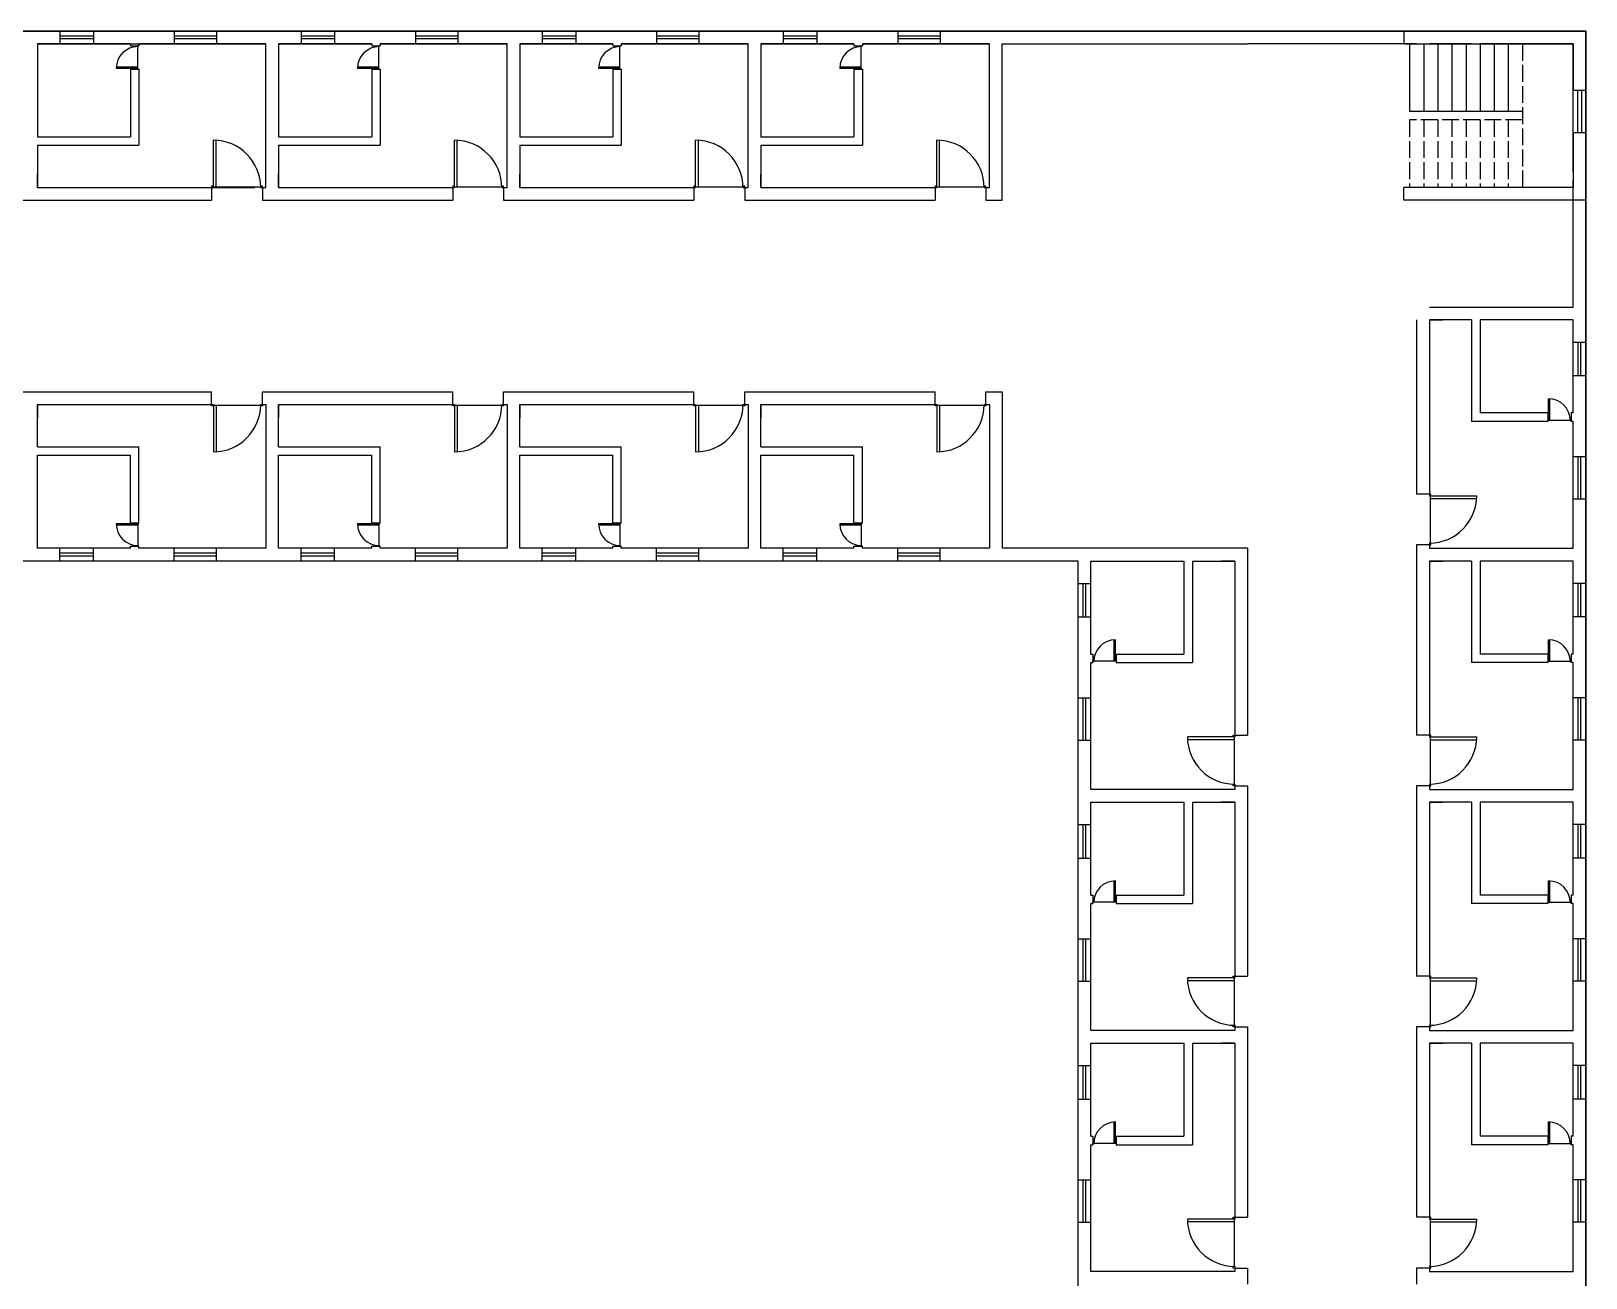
# Model space of a CAD drawing. Header units: inches. Extents: x 2900 to 18472, y 1216 to 4690.
# Drawn here: x 17369 to 18472, y 3686 to 4571 of the extents above; entities that cross this region are included whole.
import ezdxf

# ---------------------------------------------------------------- set-up
doc = ezdxf.new("R2010")
doc.units = ezdxf.units.IN
doc.header["$MEASUREMENT"] = 0
doc.linetypes.add('ACAD_ISO02W100', pattern=[15, 12, -3])
for name, color, linetype in [('Door', 32, 'Continuous'), ('Stairs', 3, 'Continuous'), ('Ventilator', 160, 'Continuous'), ('Windows', 10, 'Continuous')]:
    doc.layers.add(name, color=color, linetype=linetype)

msp = doc.modelspace()

# ---------------------------------------------------------------- linework, layer by layer
for p, q in [((16671.841, 4570.8757), (18471.841, 4570.8757)), ((18471.841, 4570.8757), (16671.841, 4570.8757)), ((18471.841, 4570.8757), (18471.841, 1570.8757)), ((18471.841, 1570.4378), (18471.841, 4570.8757)), ((18471.841, 1570.4378), (18471.841, 4570.8757)), ((17439.841, 4561.8757), (17439.841, 4560.4089)), ((17439.841, 4560.4089), (17445.841, 4560.4089)), ((17445.841, 4561.8757), (17445.841, 4560.4089)), ((17610.841, 4561.8757), (17610.841, 4560.4089)), ((17610.841, 4560.4089), (17616.841, 4560.4089)), ((17616.841, 4561.8757), (17616.841, 4560.4089)), ((17781.841, 4561.8757), (17781.841, 4560.4089)), ((17781.841, 4560.4089), (17787.841, 4560.4089)), ((17787.841, 4561.8757), (17787.841, 4560.4089)), ((17952.841, 4561.8757), (17952.841, 4560.4089)), ((17952.841, 4560.4089), (17958.841, 4560.4089)), ((17958.841, 4561.8757), (17958.841, 4560.4089)), ((18057.841, 4450.8757), (18057.8511, 4561.8757)), ((18462.841, 4471), (18462.841, 4561.8757)), ((17439.841, 4543.8757), (17439.841, 4495.8757)), ((17439.841, 4543.8757), (17445.841, 4543.8757)), ((17445.841, 4543.8757), (17445.841, 4489.8757)), ((17610.841, 4543.8757), (17610.841, 4495.8757)), ((17610.841, 4543.8757), (17616.841, 4543.8757)), ((17616.841, 4543.8757), (17616.841, 4489.8757)), ((17781.841, 4543.8757), (17781.841, 4495.8757)), ((17781.841, 4543.8757), (17787.841, 4543.8757)), ((17787.841, 4543.8757), (17787.841, 4489.8757)), ((17952.841, 4543.8757), (17952.841, 4495.8757)), ((17952.841, 4543.8757), (17958.841, 4543.8757)), ((17958.841, 4543.8757), (17958.841, 4489.8757)), ((18462.841, 4471), (18462.841, 4537)), ((17373.841, 4495.8757), (17439.841, 4495.8757)), ((17373.841, 4489.8757), (17445.841, 4489.8757)), ((17544.841, 4495.8757), (17610.841, 4495.8757)), ((17544.841, 4489.8757), (17616.841, 4489.8757)), ((17715.841, 4495.8757), (17781.841, 4495.8757)), ((17715.841, 4489.8757), (17787.841, 4489.8757)), ((17886.841, 4495.8757), (17952.841, 4495.8757)), ((17886.841, 4489.8757), (17958.841, 4489.8757)), ((17373.841, 4459.8757), (17373.841, 4469.4232)), ((17544.841, 4459.8757), (17544.841, 4469.4232)), ((17715.841, 4459.8757), (17715.841, 4469.4232)), ((17886.841, 4459.8757), (17886.841, 4469.4232)), ((17497.347, 4459.8757), (17528.0578, 4459.8757)), ((17497.347, 4459.8757), (17497.347, 4450.8757)), ((17533.347, 4459.8757), (17533.347, 4450.8757)), ((17668.347, 4459.8757), (17668.347, 4450.8757)), ((17704.347, 4459.8757), (17704.347, 4450.8757)), ((17839.347, 4459.8757), (17839.347, 4450.8757)), ((17875.347, 4459.8757), (17875.347, 4450.8757)), ((18010.347, 4459.8757), (18010.347, 4450.8757)), ((18046.347, 4459.8757), (18046.347, 4450.8757)), ((18360.841, 4366), (18370.3886, 4366)), ((18390.841, 4366), (18390.841, 4294)), ((18396.841, 4366), (18396.841, 4300)), ((17497.347, 4306), (17497.347, 4315)), ((17533.347, 4306), (17533.347, 4315)), ((17668.347, 4306), (17668.347, 4315)), ((17704.347, 4306), (17704.347, 4315)), ((17839.347, 4306), (17839.347, 4315)), ((17875.347, 4306), (17875.347, 4315)), ((18010.347, 4306), (18010.347, 4315)), ((18046.347, 4306), (18046.347, 4315)), ((18057.841, 4315), (18057.8511, 4204)), ((17373.841, 4306), (17373.841, 4296.4524)), ((17544.841, 4306), (17544.841, 4296.4524)), ((17715.841, 4306), (17715.841, 4296.4524)), ((17886.841, 4306), (17886.841, 4296.4524)), ((18444.841, 4300), (18396.841, 4300)), ((18444.841, 4300), (18444.841, 4294)), ((18462.841, 4300), (18461.3742, 4300)), ((18461.3742, 4300), (18461.3742, 4294)), ((18444.841, 4294), (18390.841, 4294)), ((18462.841, 4294), (18461.3742, 4294)), ((17373.841, 4276), (17445.841, 4276)), ((17373.841, 4270), (17439.841, 4270)), ((17439.841, 4222), (17439.841, 4270)), ((17445.841, 4222), (17445.841, 4276)), ((17544.841, 4276), (17616.841, 4276)), ((17544.841, 4270), (17610.841, 4270)), ((17610.841, 4222), (17610.841, 4270)), ((17616.841, 4222), (17616.841, 4276)), ((17715.841, 4276), (17787.841, 4276)), ((17715.841, 4270), (17781.841, 4270)), ((17781.841, 4222), (17781.841, 4270)), ((17787.841, 4222), (17787.841, 4276)), ((17886.841, 4276), (17958.841, 4276)), ((17886.841, 4270), (17952.841, 4270)), ((17952.841, 4222), (17952.841, 4270)), ((17958.841, 4222), (17958.841, 4276)), ((18360.841, 4242.494), (18351.841, 4242.494)), ((17439.841, 4222), (17445.841, 4222)), ((17610.841, 4222), (17616.841, 4222)), ((17781.841, 4222), (17787.841, 4222)), ((17952.841, 4222), (17958.841, 4222)), ((17439.841, 4204), (17439.841, 4205.4668)), ((17439.841, 4205.4668), (17445.841, 4205.4668)), ((17445.841, 4204), (17445.841, 4205.4668)), ((17610.841, 4204), (17610.841, 4205.4668)), ((17610.841, 4205.4668), (17616.841, 4205.4668)), ((17616.841, 4204), (17616.841, 4205.4668)), ((17781.841, 4204), (17781.841, 4205.4668)), ((17781.841, 4205.4668), (17787.841, 4205.4668)), ((17787.841, 4204), (17787.841, 4205.4668)), ((17952.841, 4204), (17952.841, 4205.4668)), ((17952.841, 4205.4668), (17958.841, 4205.4668)), ((17958.841, 4204), (17958.841, 4205.4668)), ((18360.841, 4206.494), (18351.841, 4206.494)), ((18186.841, 4195), (18186.841, 4129)), ((18192.841, 4195), (18192.841, 4123)), ((18222.841, 4195), (18213.2934, 4195)), ((18360.841, 4195), (18370.3886, 4195)), ((18390.841, 4195), (18390.841, 4123)), ((18396.841, 4195), (18396.841, 4129)), ((18111.841, 2032), (18111.841, 4179.1055)), ((18120.841, 4129), (18122.3078, 4129)), ((18122.3078, 4129), (18122.3078, 4123)), ((18138.841, 4129), (18186.841, 4129)), ((18138.841, 4129), (18138.841, 4123)), ((18444.841, 4129), (18396.841, 4129)), ((18444.841, 4129), (18444.841, 4123)), ((18462.841, 4129), (18461.3742, 4129)), ((18461.3742, 4129), (18461.3742, 4123)), ((18120.841, 4123), (18122.3078, 4123)), ((18138.841, 4123), (18192.841, 4123)), ((18444.841, 4123), (18390.841, 4123)), ((18462.841, 4123), (18461.3742, 4123)), ((18222.841, 4071.494), (18231.841, 4071.494)), ((18360.841, 4071.494), (18351.841, 4071.494)), ((18222.841, 4035.494), (18231.841, 4035.494)), ((18360.841, 4035.494), (18351.841, 4035.494)), ((18186.841, 4024), (18186.841, 3958)), ((18192.841, 4024), (18192.841, 3952)), ((18222.841, 4024), (18213.2934, 4024)), ((18360.841, 4024), (18370.3886, 4024)), ((18390.841, 4024), (18390.841, 3952)), ((18396.841, 4024), (18396.841, 3958)), ((18120.841, 3958), (18122.3078, 3958)), ((18120.841, 3952), (18122.3078, 3952)), ((18122.3078, 3958), (18122.3078, 3952)), ((18138.841, 3958), (18186.841, 3958)), ((18138.841, 3958), (18138.841, 3952)), ((18138.841, 3952), (18192.841, 3952)), ((18444.841, 3952), (18390.841, 3952)), ((18444.841, 3958), (18396.841, 3958)), ((18444.841, 3958), (18444.841, 3952)), ((18462.841, 3958), (18461.3742, 3958)), ((18461.3742, 3958), (18461.3742, 3952)), ((18462.841, 3952), (18461.3742, 3952)), ((18222.841, 3900.494), (18231.841, 3900.494)), ((18360.841, 3900.494), (18351.841, 3900.494)), ((18222.841, 3864.494), (18231.841, 3864.494)), ((18360.841, 3864.494), (18351.841, 3864.494)), ((18186.841, 3853), (18186.841, 3787)), ((18192.841, 3853), (18192.841, 3781)), ((18222.841, 3853), (18213.2934, 3853)), ((18360.841, 3853), (18370.3886, 3853)), ((18390.841, 3853), (18390.841, 3781)), ((18396.841, 3853), (18396.841, 3787)), ((18120.841, 3787), (18122.3078, 3787)), ((18122.3078, 3787), (18122.3078, 3781)), ((18138.841, 3787), (18186.841, 3787)), ((18138.841, 3787), (18138.841, 3781)), ((18444.841, 3787), (18396.841, 3787)), ((18444.841, 3787), (18444.841, 3781)), ((18462.841, 3787), (18461.3742, 3787)), ((18461.3742, 3787), (18461.3742, 3781)), ((18120.841, 3781), (18122.3078, 3781)), ((18138.841, 3781), (18192.841, 3781)), ((18444.841, 3781), (18390.841, 3781)), ((18462.841, 3781), (18461.3742, 3781)), ((18222.841, 3729.494), (18231.841, 3729.494)), ((18360.841, 3729.494), (18351.841, 3729.494)), ((18222.841, 3693.494), (18231.841, 3693.494)), ((18360.841, 3693.494), (18351.841, 3693.494))]:
    msp.add_line(p, q)
for points in [[(16920.841, 4570.8757), (18111.841, 4570.8757)], [(17373.841, 4570.8757), (17202.841, 4570.8757)], [(17544.841, 4570.8757), (17373.841, 4570.8757)], [(17715.841, 4570.8757), (17544.841, 4570.8757)], [(17886.841, 4570.8757), (17715.841, 4570.8757)], [(18111.841, 4570.8757), (17886.841, 4570.8757)], [(17373.841, 4561.8757), (17535.841, 4561.8757)], [(17439.841, 4561.8757), (17373.841, 4561.8757), (17373.841, 4531.8757)], [(17373.841, 4561.8757), (17373.841, 4495.8757)], [(17535.841, 4459.8757), (17535.841, 4561.8757), (17445.841, 4561.8757)], [(17544.841, 4561.8757), (17610.841, 4561.8757)], [(17610.841, 4561.8757), (17544.841, 4561.8757), (17544.841, 4531.8757)], [(17544.841, 4561.8757), (17544.841, 4495.8757)], [(17616.841, 4561.8757), (17706.841, 4561.8757)], [(17706.841, 4459.8757), (17706.841, 4561.8757), (17616.841, 4561.8757)], [(17715.841, 4561.8757), (17781.841, 4561.8757)], [(17781.841, 4561.8757), (17715.841, 4561.8757), (17715.841, 4531.8757)], [(17715.841, 4561.8757), (17715.841, 4495.8757)], [(17787.841, 4561.8757), (17877.841, 4561.8757)], [(17877.841, 4459.8757), (17877.841, 4561.8757), (17787.841, 4561.8757)], [(17886.841, 4561.8757), (17952.841, 4561.8757)], [(17952.841, 4561.8757), (17886.841, 4561.8757), (17886.841, 4531.8757)], [(17886.841, 4561.8757), (17886.841, 4495.8757)], [(17958.841, 4561.8757), (18048.841, 4561.8757)], [(18048.841, 4459.8757), (18048.841, 4561.8757), (17958.841, 4561.8757)], [(18057.8511, 4561.8757), (18231.841, 4561.8757)], [(18351.841, 4561.8757), (18231.841, 4561.8757)], [(18390.841, 4561.8757), (18360.841, 4561.8757)], [(18462.841, 4561.8757), (18396.841, 4561.8757)], [(17373.841, 4535.3305), (17373.841, 4531.8757)], [(17544.841, 4535.3305), (17544.841, 4531.8757)], [(17715.841, 4535.3305), (17715.841, 4531.8757)], [(17886.841, 4535.3305), (17886.841, 4531.8757)], [(18471.841, 4366), (18471.841, 4537)], [(18471.841, 4366), (18471.841, 4537)], [(17373.841, 4489.8757), (17373.841, 4459.8757)], [(17544.841, 4489.8757), (17544.841, 4459.8757)], [(17715.841, 4489.8757), (17715.841, 4459.8757)], [(17886.841, 4489.8757), (17886.841, 4459.8757)], [(17373.841, 4469.4232), (17373.841, 4459.8757), (17445.841, 4459.8757)], [(17544.841, 4469.4232), (17544.841, 4459.8757), (17616.841, 4459.8757)], [(17715.841, 4469.4232), (17715.841, 4459.8757), (17787.841, 4459.8757)], [(17886.841, 4469.4232), (17886.841, 4459.8757), (17958.841, 4459.8757)], [(17445.841, 4459.8757), (17498.5689, 4459.8757)], [(17532.1457, 4459.8757), (17535.841, 4459.8757)], [(17616.841, 4459.8757), (17669.5689, 4459.8757)], [(17703.1457, 4459.8757), (17706.841, 4459.8757)], [(17787.841, 4459.8757), (17840.5689, 4459.8757)], [(17874.1457, 4459.8757), (17877.841, 4459.8757)], [(17958.841, 4459.8757), (18011.5689, 4459.8757)], [(18045.1457, 4459.8757), (18048.841, 4459.8757)], [(18360.841, 4375), (18462.841, 4375), (18462.841, 4465)], [(18360.841, 4375), (18462.841, 4375), (18462.841, 4465)], [(17362.347, 4450.8757), (17373.841, 4450.8757)], [(17373.841, 4450.8757), (17497.347, 4450.8757)], [(17533.347, 4450.8757), (17544.841, 4450.8757)], [(17544.841, 4450.8757), (17668.347, 4450.8757)], [(17704.347, 4450.8757), (17715.841, 4450.8757)], [(17715.841, 4450.8757), (17839.347, 4450.8757)], [(17875.347, 4450.8757), (17886.841, 4450.8757)], [(17886.841, 4450.8757), (18010.347, 4450.8757)], [(18046.347, 4450.8757), (18057.841, 4450.8757)], [(18351.841, 4366), (18351.841, 4242.494)], [(18390.841, 4366), (18360.841, 4366)], [(18370.3886, 4366), (18360.841, 4366), (18360.841, 4294)], [(18462.841, 4366), (18396.841, 4366)], [(18462.841, 4300), (18462.841, 4366), (18432.841, 4366)], [(18436.2958, 4366), (18432.841, 4366)], [(18471.841, 4195), (18471.841, 4366)], [(17362.347, 4315), (17373.841, 4315)], [(17373.841, 4315), (17497.347, 4315)], [(17533.347, 4315), (17544.841, 4315)], [(17544.841, 4315), (17668.347, 4315)], [(17704.347, 4315), (17715.841, 4315)], [(17715.841, 4315), (17839.347, 4315)], [(17875.347, 4315), (17886.841, 4315)], [(17886.841, 4315), (18010.347, 4315)], [(18046.347, 4315), (18057.841, 4315)], [(17373.841, 4276), (17373.841, 4306)], [(17373.841, 4296.4524), (17373.841, 4306), (17445.841, 4306)], [(17535.841, 4306), (17535.841, 4204), (17445.841, 4204)], [(17445.841, 4306), (17498.5689, 4306)], [(17532.1457, 4306), (17535.841, 4306)], [(17544.841, 4276), (17544.841, 4306)], [(17544.841, 4296.4524), (17544.841, 4306), (17616.841, 4306)], [(17706.841, 4306), (17706.841, 4204), (17616.841, 4204)], [(17616.841, 4306), (17669.5689, 4306)], [(17703.1457, 4306), (17706.841, 4306)], [(17715.841, 4276), (17715.841, 4306)], [(17715.841, 4296.4524), (17715.841, 4306), (17787.841, 4306)], [(17877.841, 4306), (17877.841, 4204), (17787.841, 4204)], [(17787.841, 4306), (17840.5689, 4306)], [(17874.1457, 4306), (17877.841, 4306)], [(17886.841, 4276), (17886.841, 4306)], [(17886.841, 4296.4524), (17886.841, 4306), (17958.841, 4306)], [(18048.841, 4306), (18048.841, 4204), (17958.841, 4204)], [(17958.841, 4306), (18011.5689, 4306)], [(18045.1457, 4306), (18048.841, 4306)], [(18360.841, 4204), (18462.841, 4204), (18462.841, 4294)], [(18360.841, 4294), (18360.841, 4241.2721)], [(17373.841, 4204), (17373.841, 4270)], [(17544.841, 4204), (17544.841, 4270)], [(17715.841, 4204), (17715.841, 4270)], [(17886.841, 4204), (17886.841, 4270)], [(17439.841, 4204), (17373.841, 4204), (17373.841, 4234)], [(17373.841, 4230.5452), (17373.841, 4234)], [(17610.841, 4204), (17544.841, 4204), (17544.841, 4234)], [(17544.841, 4230.5452), (17544.841, 4234)], [(17781.841, 4204), (17715.841, 4204), (17715.841, 4234)], [(17715.841, 4230.5452), (17715.841, 4234)], [(17952.841, 4204), (17886.841, 4204), (17886.841, 4234)], [(17886.841, 4230.5452), (17886.841, 4234)], [(18231.841, 4204), (18057.8511, 4204)], [(18231.841, 4204), (18231.841, 4071.494)], [(18351.841, 4206.494), (18351.841, 4195)], [(18360.841, 4207.6953), (18360.841, 4204)], [(17373.841, 4195), (17202.841, 4195)], [(17544.841, 4195), (17373.841, 4195)], [(17715.841, 4195), (17544.841, 4195)], [(17886.841, 4195), (17715.841, 4195)], [(18111.841, 4195), (17886.841, 4195)], [(18111.841, 4024), (18111.841, 4195)], [(18120.841, 4129), (18120.841, 4195), (18150.841, 4195)], [(18120.841, 4195), (18186.841, 4195)], [(18147.3862, 4195), (18150.841, 4195)], [(18192.841, 4195), (18222.841, 4195)], [(18213.2934, 4195), (18222.841, 4195), (18222.841, 4123)], [(18351.841, 4195), (18351.841, 4071.494)], [(18390.841, 4195), (18360.841, 4195)], [(18370.3886, 4195), (18360.841, 4195), (18360.841, 4123)], [(18462.841, 4195), (18396.841, 4195)], [(18462.841, 4129), (18462.841, 4195), (18432.841, 4195)], [(18436.2958, 4195), (18432.841, 4195)], [(18471.841, 4024), (18471.841, 4195)], [(18222.841, 4033), (18120.841, 4033), (18120.841, 4123)], [(18222.841, 4123), (18222.841, 4070.2721)], [(18360.841, 4033), (18462.841, 4033), (18462.841, 4123)], [(18360.841, 4123), (18360.841, 4070.2721)], [(18222.841, 4036.6953), (18222.841, 4033)], [(18231.841, 4035.494), (18231.841, 4024)], [(18351.841, 4035.494), (18351.841, 4024)], [(18360.841, 4036.6953), (18360.841, 4033)], [(18111.841, 3853), (18111.841, 4024)], [(18120.841, 3958), (18120.841, 4024), (18150.841, 4024)], [(18120.841, 4024), (18186.841, 4024)], [(18147.3862, 4024), (18150.841, 4024)], [(18192.841, 4024), (18222.841, 4024)], [(18213.2934, 4024), (18222.841, 4024), (18222.841, 3952)], [(18231.841, 4024), (18231.841, 3900.494)], [(18351.841, 4024), (18351.841, 3900.494)], [(18390.841, 4024), (18360.841, 4024)], [(18370.3886, 4024), (18360.841, 4024), (18360.841, 3952)], [(18462.841, 4024), (18396.841, 4024)], [(18462.841, 3958), (18462.841, 4024), (18432.841, 4024)], [(18436.2958, 4024), (18432.841, 4024)], [(18471.841, 3853), (18471.841, 4024)], [(18222.841, 3862), (18120.841, 3862), (18120.841, 3952)], [(18222.841, 3952), (18222.841, 3899.2721)], [(18360.841, 3862), (18462.841, 3862), (18462.841, 3952)], [(18360.841, 3952), (18360.841, 3899.2721)], [(18222.841, 3865.6953), (18222.841, 3862)], [(18231.841, 3864.494), (18231.841, 3853)], [(18351.841, 3864.494), (18351.841, 3853)], [(18360.841, 3865.6953), (18360.841, 3862)], [(18111.841, 3682), (18111.841, 3853)], [(18120.841, 3787), (18120.841, 3853), (18150.841, 3853)], [(18120.841, 3853), (18186.841, 3853)], [(18147.3862, 3853), (18150.841, 3853)], [(18192.841, 3853), (18222.841, 3853)], [(18213.2934, 3853), (18222.841, 3853), (18222.841, 3781)], [(18231.841, 3853), (18231.841, 3729.494)], [(18351.841, 3853), (18351.841, 3729.494)], [(18390.841, 3853), (18360.841, 3853)], [(18370.3886, 3853), (18360.841, 3853), (18360.841, 3781)], [(18462.841, 3853), (18396.841, 3853)], [(18462.841, 3787), (18462.841, 3853), (18432.841, 3853)], [(18436.2958, 3853), (18432.841, 3853)], [(18471.841, 3682), (18471.841, 3853)], [(18222.841, 3691), (18120.841, 3691), (18120.841, 3781)], [(18222.841, 3781), (18222.841, 3728.2721)], [(18360.841, 3691), (18462.841, 3691), (18462.841, 3781)], [(18360.841, 3781), (18360.841, 3728.2721)], [(18222.841, 3694.6953), (18222.841, 3691)], [(18231.841, 3693.494), (18231.841, 3682)], [(18351.841, 3693.494), (18351.841, 3682)], [(18360.841, 3694.6953), (18360.841, 3691)]]:
    msp.add_lwpolyline(points)
at = {"layer": 'Door'}
for p, q in [((17444.9317, 4544.4369), (17444.9317, 4559.8477)), ((17615.9317, 4544.4369), (17615.9317, 4559.8477)), ((17786.9317, 4544.4369), (17786.9317, 4559.8477)), ((17957.9317, 4544.4369), (17957.9317, 4559.8477)), ((17444.9317, 4545.3554), (17429.7435, 4545.3554)), ((17444.9317, 4544.4369), (17429.7435, 4544.4369)), ((17615.9317, 4545.3554), (17600.7435, 4545.3554)), ((17615.9317, 4544.4369), (17600.7435, 4544.4369)), ((17786.9317, 4545.3554), (17771.7435, 4545.3554)), ((17786.9317, 4544.4369), (17771.7435, 4544.4369)), ((17957.9317, 4545.3554), (17942.7435, 4545.3554)), ((17957.9317, 4544.4369), (17942.7435, 4544.4369)), ((17498.5689, 4460.381), (17498.5689, 4493.4524)), ((17500.5689, 4460.381), (17500.5689, 4493.4524)), ((17669.5689, 4460.381), (17669.5689, 4493.4524)), ((17671.5689, 4460.381), (17671.5689, 4493.4524)), ((17840.5689, 4460.381), (17840.5689, 4493.4524)), ((17842.5689, 4460.381), (17842.5689, 4493.4524)), ((18011.5689, 4460.381), (18011.5689, 4493.4524)), ((18013.5689, 4460.381), (18013.5689, 4493.4524)), ((17498.5689, 4460.381), (17532.125, 4460.381)), ((17669.5689, 4460.381), (17703.125, 4460.381)), ((17840.5689, 4460.381), (17874.125, 4460.381)), ((18011.5689, 4460.381), (18045.125, 4460.381)), ((17498.5689, 4305.4947), (17498.5689, 4272.4233)), ((17498.5689, 4305.4947), (17532.125, 4305.4947)), ((17500.5689, 4305.4947), (17500.5689, 4272.4233)), ((17669.5689, 4305.4947), (17669.5689, 4272.4233)), ((17669.5689, 4305.4947), (17703.125, 4305.4947)), ((17671.5689, 4305.4947), (17671.5689, 4272.4233)), ((17840.5689, 4305.4947), (17840.5689, 4272.4233)), ((17840.5689, 4305.4947), (17874.125, 4305.4947)), ((17842.5689, 4305.4947), (17842.5689, 4272.4233)), ((18011.5689, 4305.4947), (18011.5689, 4272.4233)), ((18011.5689, 4305.4947), (18045.125, 4305.4947)), ((18013.5689, 4305.4947), (18013.5689, 4272.4233)), ((18445.4022, 4294.9093), (18445.4022, 4310.0975)), ((18446.3207, 4294.9093), (18446.3207, 4310.0975)), ((18445.4022, 4294.9093), (18460.813, 4294.9093)), ((18361.3463, 4241.2721), (18394.4178, 4241.2721)), ((18361.3463, 4241.2721), (18361.3463, 4207.716)), ((18361.3463, 4239.2721), (18394.4178, 4239.2721)), ((17444.9317, 4221.4388), (17429.7435, 4221.4388)), ((17444.9317, 4220.5203), (17429.7435, 4220.5203)), ((17444.9317, 4221.4388), (17444.9317, 4206.028)), ((17615.9317, 4221.4388), (17600.7435, 4221.4388)), ((17615.9317, 4220.5203), (17600.7435, 4220.5203)), ((17615.9317, 4221.4388), (17615.9317, 4206.028)), ((17786.9317, 4221.4388), (17771.7435, 4221.4388)), ((17786.9317, 4220.5203), (17771.7435, 4220.5203)), ((17786.9317, 4221.4388), (17786.9317, 4206.028)), ((17957.9317, 4221.4388), (17942.7435, 4221.4388)), ((17957.9317, 4220.5203), (17942.7435, 4220.5203)), ((17957.9317, 4221.4388), (17957.9317, 4206.028)), ((18137.3613, 4123.9093), (18137.3613, 4139.0975)), ((18138.2798, 4123.9093), (18138.2798, 4139.0975)), ((18445.4022, 4123.9093), (18445.4022, 4139.0975)), ((18446.3207, 4123.9093), (18446.3207, 4139.0975)), ((18138.2798, 4123.9093), (18122.869, 4123.9093)), ((18445.4022, 4123.9093), (18460.813, 4123.9093)), ((18222.3357, 4070.2721), (18189.2643, 4070.2721)), ((18222.3357, 4070.2721), (18222.3357, 4036.716)), ((18361.3463, 4070.2721), (18394.4178, 4070.2721)), ((18361.3463, 4070.2721), (18361.3463, 4036.716)), ((18222.3357, 4068.2721), (18189.2643, 4068.2721)), ((18361.3463, 4068.2721), (18394.4178, 4068.2721)), ((18137.3613, 3952.9093), (18137.3613, 3968.0975)), ((18138.2798, 3952.9093), (18138.2798, 3968.0975)), ((18445.4022, 3952.9093), (18445.4022, 3968.0975)), ((18446.3207, 3952.9093), (18446.3207, 3968.0975)), ((18138.2798, 3952.9093), (18122.869, 3952.9093)), ((18445.4022, 3952.9093), (18460.813, 3952.9093)), ((18222.3357, 3899.2721), (18189.2643, 3899.2721)), ((18222.3357, 3897.2721), (18189.2643, 3897.2721)), ((18222.3357, 3899.2721), (18222.3357, 3865.716)), ((18361.3463, 3899.2721), (18394.4178, 3899.2721)), ((18361.3463, 3899.2721), (18361.3463, 3865.716)), ((18361.3463, 3897.2721), (18394.4178, 3897.2721)), ((18137.3613, 3781.9093), (18137.3613, 3797.0975)), ((18138.2798, 3781.9093), (18138.2798, 3797.0975)), ((18445.4022, 3781.9093), (18445.4022, 3797.0975)), ((18446.3207, 3781.9093), (18446.3207, 3797.0975)), ((18138.2798, 3781.9093), (18122.869, 3781.9093)), ((18445.4022, 3781.9093), (18460.813, 3781.9093)), ((18222.3357, 3728.2721), (18189.2643, 3728.2721)), ((18222.3357, 3728.2721), (18222.3357, 3694.716)), ((18361.3463, 3728.2721), (18394.4178, 3728.2721)), ((18361.3463, 3728.2721), (18361.3463, 3694.716)), ((18222.3357, 3726.2721), (18189.2643, 3726.2721)), ((18361.3463, 3726.2721), (18394.4178, 3726.2721))]:
    msp.add_line(p, q, dxfattribs=at)
for points in [[(17444.6997, 4559.8477), (17445.1638, 4559.8477), (17445.1638, 4560.4089), (17444.6997, 4560.4089)], [(17615.6997, 4559.8477), (17616.1638, 4559.8477), (17616.1638, 4560.4089), (17615.6997, 4560.4089)], [(17786.6997, 4559.8477), (17787.1638, 4559.8477), (17787.1638, 4560.4089), (17786.6997, 4560.4089)], [(17957.6997, 4559.8477), (17958.1638, 4559.8477), (17958.1638, 4560.4089), (17957.6997, 4560.4089)], [(17444.6997, 4543.8757), (17445.1638, 4543.8757), (17445.1638, 4544.4369), (17444.6997, 4544.4369)], [(17615.6997, 4543.8757), (17616.1638, 4543.8757), (17616.1638, 4544.4369), (17615.6997, 4544.4369)], [(17786.6997, 4543.8757), (17787.1638, 4543.8757), (17787.1638, 4544.4369), (17786.6997, 4544.4369)], [(17957.6997, 4543.8757), (17958.1638, 4543.8757), (17958.1638, 4544.4369), (17957.6997, 4544.4369)], [(17497.347, 4460.8863), (17497.347, 4459.8757), (17498.5689, 4459.8757), (17498.5689, 4460.8863)], [(17532.125, 4460.8863), (17532.125, 4459.8757), (17533.347, 4459.8757), (17533.347, 4460.8863)], [(17668.347, 4460.8863), (17668.347, 4459.8757), (17669.5689, 4459.8757), (17669.5689, 4460.8863)], [(17703.125, 4460.8863), (17703.125, 4459.8757), (17704.347, 4459.8757), (17704.347, 4460.8863)], [(17839.347, 4460.8863), (17839.347, 4459.8757), (17840.5689, 4459.8757), (17840.5689, 4460.8863)], [(17874.125, 4460.8863), (17874.125, 4459.8757), (17875.347, 4459.8757), (17875.347, 4460.8863)], [(18010.347, 4460.8863), (18010.347, 4459.8757), (18011.5689, 4459.8757), (18011.5689, 4460.8863)], [(18045.125, 4460.8863), (18045.125, 4459.8757), (18046.347, 4459.8757), (18046.347, 4460.8863)], [(17497.347, 4304.9894), (17497.347, 4306), (17498.5689, 4306), (17498.5689, 4304.9894)], [(17532.125, 4304.9894), (17532.125, 4306), (17533.347, 4306), (17533.347, 4304.9894)], [(17668.347, 4304.9894), (17668.347, 4306), (17669.5689, 4306), (17669.5689, 4304.9894)], [(17703.125, 4304.9894), (17703.125, 4306), (17704.347, 4306), (17704.347, 4304.9894)], [(17839.347, 4304.9894), (17839.347, 4306), (17840.5689, 4306), (17840.5689, 4304.9894)], [(17874.125, 4304.9894), (17874.125, 4306), (17875.347, 4306), (17875.347, 4304.9894)], [(18010.347, 4304.9894), (18010.347, 4306), (18011.5689, 4306), (18011.5689, 4304.9894)], [(18045.125, 4304.9894), (18045.125, 4306), (18046.347, 4306), (18046.347, 4304.9894)], [(18444.841, 4295.1413), (18444.841, 4294.6772), (18445.4022, 4294.6772), (18445.4022, 4295.1413)], [(18460.813, 4295.1413), (18460.813, 4294.6772), (18461.3742, 4294.6772), (18461.3742, 4295.1413)], [(18361.8516, 4242.494), (18360.841, 4242.494), (18360.841, 4241.2721), (18361.8516, 4241.2721)], [(17444.6997, 4222), (17445.1638, 4222), (17445.1638, 4221.4388), (17444.6997, 4221.4388)], [(17615.6997, 4222), (17616.1638, 4222), (17616.1638, 4221.4388), (17615.6997, 4221.4388)], [(17786.6997, 4222), (17787.1638, 4222), (17787.1638, 4221.4388), (17786.6997, 4221.4388)], [(17957.6997, 4222), (17958.1638, 4222), (17958.1638, 4221.4388), (17957.6997, 4221.4388)], [(17444.6997, 4206.028), (17445.1638, 4206.028), (17445.1638, 4205.4668), (17444.6997, 4205.4668)], [(17615.6997, 4206.028), (17616.1638, 4206.028), (17616.1638, 4205.4668), (17615.6997, 4205.4668)], [(17786.6997, 4206.028), (17787.1638, 4206.028), (17787.1638, 4205.4668), (17786.6997, 4205.4668)], [(17957.6997, 4206.028), (17958.1638, 4206.028), (17958.1638, 4205.4668), (17957.6997, 4205.4668)], [(18361.8516, 4207.716), (18360.841, 4207.716), (18360.841, 4206.494), (18361.8516, 4206.494)], [(18122.869, 4124.1413), (18122.869, 4123.6772), (18122.3078, 4123.6772), (18122.3078, 4124.1413)], [(18138.841, 4124.1413), (18138.841, 4123.6772), (18138.2798, 4123.6772), (18138.2798, 4124.1413)], [(18444.841, 4124.1413), (18444.841, 4123.6772), (18445.4022, 4123.6772), (18445.4022, 4124.1413)], [(18460.813, 4124.1413), (18460.813, 4123.6772), (18461.3742, 4123.6772), (18461.3742, 4124.1413)], [(18221.8304, 4071.494), (18222.841, 4071.494), (18222.841, 4070.2721), (18221.8304, 4070.2721)], [(18361.8516, 4071.494), (18360.841, 4071.494), (18360.841, 4070.2721), (18361.8516, 4070.2721)], [(18221.8304, 4036.716), (18222.841, 4036.716), (18222.841, 4035.494), (18221.8304, 4035.494)], [(18361.8516, 4036.716), (18360.841, 4036.716), (18360.841, 4035.494), (18361.8516, 4035.494)], [(18122.869, 3953.1413), (18122.869, 3952.6772), (18122.3078, 3952.6772), (18122.3078, 3953.1413)], [(18138.841, 3953.1413), (18138.841, 3952.6772), (18138.2798, 3952.6772), (18138.2798, 3953.1413)], [(18444.841, 3953.1413), (18444.841, 3952.6772), (18445.4022, 3952.6772), (18445.4022, 3953.1413)], [(18460.813, 3953.1413), (18460.813, 3952.6772), (18461.3742, 3952.6772), (18461.3742, 3953.1413)], [(18221.8304, 3900.494), (18222.841, 3900.494), (18222.841, 3899.2721), (18221.8304, 3899.2721)], [(18361.8516, 3900.494), (18360.841, 3900.494), (18360.841, 3899.2721), (18361.8516, 3899.2721)], [(18221.8304, 3865.716), (18222.841, 3865.716), (18222.841, 3864.494), (18221.8304, 3864.494)], [(18361.8516, 3865.716), (18360.841, 3865.716), (18360.841, 3864.494), (18361.8516, 3864.494)], [(18122.869, 3782.1413), (18122.869, 3781.6772), (18122.3078, 3781.6772), (18122.3078, 3782.1413)], [(18138.841, 3782.1413), (18138.841, 3781.6772), (18138.2798, 3781.6772), (18138.2798, 3782.1413)], [(18444.841, 3782.1413), (18444.841, 3781.6772), (18445.4022, 3781.6772), (18445.4022, 3782.1413)], [(18460.813, 3782.1413), (18460.813, 3781.6772), (18461.3742, 3781.6772), (18461.3742, 3782.1413)], [(18221.8304, 3729.494), (18222.841, 3729.494), (18222.841, 3728.2721), (18221.8304, 3728.2721)], [(18361.8516, 3729.494), (18360.841, 3729.494), (18360.841, 3728.2721), (18361.8516, 3728.2721)], [(18221.8304, 3694.716), (18222.841, 3694.716), (18222.841, 3693.494), (18221.8304, 3693.494)], [(18361.8516, 3694.716), (18360.841, 3694.716), (18360.841, 3693.494), (18361.8516, 3693.494)]]:
    msp.add_lwpolyline(points, close=True, dxfattribs=at)
for centre, radius, start, end in [((17445.1638, 4544.4369), 15.4203, 90, 180), ((17616.1638, 4544.4369), 15.4203, 90, 180), ((17787.1638, 4544.4369), 15.4203, 90, 180), ((17958.1638, 4544.4369), 15.4203, 90, 180), ((17498.5689, 4459.8757), 33.5767, 0, 90), ((17669.5689, 4459.8757), 33.5767, 0, 90), ((17840.5689, 4459.8757), 33.5767, 0, 90), ((18011.5689, 4459.8757), 33.5767, 0, 90), ((17498.5689, 4306), 33.5767, 270, 0), ((17669.5689, 4306), 33.5767, 270, 0), ((17840.5689, 4306), 33.5767, 270, 0), ((18011.5689, 4306), 33.5767, 270, 0), ((18445.4022, 4294.6772), 15.4203, 0, 90), ((18360.841, 4241.2721), 33.5767, 270, 0), ((17445.1638, 4221.4388), 15.4203, 180, 270), ((17616.1638, 4221.4388), 15.4203, 180, 270), ((17787.1638, 4221.4388), 15.4203, 180, 270), ((17958.1638, 4221.4388), 15.4203, 180, 270), ((18138.2798, 4123.6772), 15.4203, 90, 180), ((18445.4022, 4123.6772), 15.4203, 0, 90), ((18222.841, 4070.2721), 33.5767, 180, 270), ((18360.841, 4070.2721), 33.5767, 270, 0), ((18138.2798, 3952.6772), 15.4203, 90, 180), ((18445.4022, 3952.6772), 15.4203, 0, 90), ((18222.841, 3899.2721), 33.5767, 180, 270), ((18360.841, 3899.2721), 33.5767, 270, 0), ((18138.2798, 3781.6772), 15.4203, 90, 180), ((18445.4022, 3781.6772), 15.4203, 0, 90), ((18222.841, 3728.2721), 33.5767, 180, 270), ((18360.841, 3728.2721), 33.5767, 270, 0)]:
    msp.add_arc(centre, radius, start, end, dxfattribs=at)
at = {"layer": 'Stairs'}
for p, q in [((18342.841, 4570.8757), (18342.841, 4561.8757)), ((18342.841, 4570.8757), (18471.841, 4570.8757)), ((18471.841, 4570.8757), (18471.841, 4528.8757)), ((18342.841, 4561.8757), (18462.841, 4561.8757)), ((18346.841, 4561.8757), (18346.841, 4513.8757)), ((18356.841, 4561.8757), (18356.841, 4513.8757)), ((18366.841, 4561.8757), (18366.841, 4513.8757)), ((18376.841, 4561.8757), (18376.841, 4513.8757)), ((18386.841, 4561.8757), (18386.841, 4513.8757)), ((18396.841, 4561.8757), (18396.841, 4513.8757)), ((18406.841, 4561.8757), (18406.841, 4513.8757)), ((18416.841, 4561.8757), (18416.841, 4513.8757)), ((18462.841, 4561.8757), (18462.841, 4528.8757)), ((18426.841, 4513.8757), (18346.841, 4513.8757)), ((18462.841, 4498.8757), (18462.841, 4459.8757)), ((18462.841, 4498.8757), (18471.8591, 4498.8757)), ((18471.841, 4498.8757), (18471.841, 4450.8757)), ((18462.841, 4459.8757), (18342.841, 4459.8757)), ((18342.841, 4450.8757), (18342.841, 4459.8757)), ((18471.841, 4450.8757), (18342.841, 4450.8757))]:
    msp.add_line(p, q, dxfattribs=at)
at = {"layer": 'Stairs', "linetype": 'ACAD_ISO02W100'}
for p, q in [((18426.841, 4561.8757), (18426.841, 4459.8757)), ((18346.841, 4507.8757), (18346.841, 4459.8757)), ((18426.841, 4507.8757), (18346.841, 4507.8757)), ((18356.841, 4507.8757), (18356.841, 4459.8757)), ((18366.841, 4507.8757), (18366.841, 4459.8757)), ((18376.841, 4507.8757), (18376.841, 4459.8757)), ((18386.841, 4507.8757), (18386.841, 4459.8757)), ((18396.841, 4507.8757), (18396.841, 4459.8757)), ((18406.841, 4507.8757), (18406.841, 4459.8757)), ((18416.841, 4507.8757), (18416.841, 4459.8757))]:
    msp.add_line(p, q, dxfattribs=at)
at = {"layer": 'Ventilator'}
for p, q in [((17470.8791, 4570.8757), (17470.8791, 4561.8757)), ((17500.8791, 4570.8757), (17470.8791, 4570.8757)), ((17500.8791, 4567.3757), (17470.8791, 4567.3757)), ((17500.8791, 4565.3757), (17470.8791, 4565.3757)), ((17500.8791, 4570.8757), (17500.8791, 4561.8757)), ((17641.8791, 4570.8757), (17641.8791, 4561.8757)), ((17671.8791, 4570.8757), (17641.8791, 4570.8757)), ((17671.8791, 4567.3757), (17641.8791, 4567.3757)), ((17671.8791, 4565.3757), (17641.8791, 4565.3757)), ((17671.8791, 4570.8757), (17671.8791, 4561.8757)), ((17812.8791, 4570.8757), (17812.8791, 4561.8757)), ((17842.8791, 4570.8757), (17812.8791, 4570.8757)), ((17842.8791, 4567.3757), (17812.8791, 4567.3757)), ((17842.8791, 4565.3757), (17812.8791, 4565.3757)), ((17842.8791, 4570.8757), (17842.8791, 4561.8757)), ((17983.8791, 4570.8757), (17983.8791, 4561.8757)), ((18013.8791, 4570.8757), (17983.8791, 4570.8757)), ((18013.8791, 4567.3757), (17983.8791, 4567.3757)), ((18013.8791, 4565.3757), (17983.8791, 4565.3757)), ((18013.8791, 4570.8757), (18013.8791, 4561.8757)), ((17500.8791, 4561.8757), (17470.8791, 4561.8757)), ((17671.8791, 4561.8757), (17641.8791, 4561.8757)), ((17842.8791, 4561.8757), (17812.8791, 4561.8757)), ((18013.8791, 4561.8757), (17983.8791, 4561.8757)), ((18462.841, 4409.9619), (18462.841, 4439.9619)), ((18471.841, 4409.9619), (18471.841, 4439.9619)), ((18471.841, 4268.9619), (18462.841, 4268.9619)), ((18462.841, 4238.9619), (18462.841, 4268.9619)), ((18466.341, 4238.9619), (18466.341, 4268.9619)), ((18468.341, 4238.9619), (18468.341, 4268.9619)), ((18471.841, 4238.9619), (18471.841, 4268.9619)), ((18471.841, 4238.9619), (18462.841, 4238.9619)), ((17470.8791, 4195), (17470.8791, 4204)), ((17500.8791, 4204), (17470.8791, 4204)), ((17500.8791, 4195), (17500.8791, 4204)), ((17641.8791, 4195), (17641.8791, 4204)), ((17671.8791, 4204), (17641.8791, 4204)), ((17671.8791, 4195), (17671.8791, 4204)), ((17812.8791, 4195), (17812.8791, 4204)), ((17842.8791, 4204), (17812.8791, 4204)), ((17842.8791, 4195), (17842.8791, 4204)), ((17983.8791, 4195), (17983.8791, 4204)), ((18013.8791, 4204), (17983.8791, 4204)), ((18013.8791, 4195), (18013.8791, 4204)), ((17500.8791, 4200.5), (17470.8791, 4200.5)), ((17500.8791, 4198.5), (17470.8791, 4198.5)), ((17500.8791, 4195), (17470.8791, 4195)), ((17671.8791, 4200.5), (17641.8791, 4200.5)), ((17671.8791, 4198.5), (17641.8791, 4198.5)), ((17671.8791, 4195), (17641.8791, 4195)), ((17842.8791, 4200.5), (17812.8791, 4200.5)), ((17842.8791, 4198.5), (17812.8791, 4198.5)), ((17842.8791, 4195), (17812.8791, 4195)), ((18013.8791, 4200.5), (17983.8791, 4200.5)), ((18013.8791, 4198.5), (17983.8791, 4198.5)), ((18013.8791, 4195), (17983.8791, 4195)), ((18111.841, 4097.9619), (18120.841, 4097.9619)), ((18111.841, 4067.9619), (18111.841, 4097.9619)), ((18115.341, 4067.9619), (18115.341, 4097.9619)), ((18117.341, 4067.9619), (18117.341, 4097.9619)), ((18120.841, 4067.9619), (18120.841, 4097.9619)), ((18471.841, 4097.9619), (18462.841, 4097.9619)), ((18462.841, 4067.9619), (18462.841, 4097.9619)), ((18466.341, 4067.9619), (18466.341, 4097.9619)), ((18468.341, 4067.9619), (18468.341, 4097.9619)), ((18471.841, 4067.9619), (18471.841, 4097.9619)), ((18111.841, 4067.9619), (18120.841, 4067.9619)), ((18471.841, 4067.9619), (18462.841, 4067.9619)), ((18111.841, 3926.9619), (18120.841, 3926.9619)), ((18111.841, 3896.9619), (18111.841, 3926.9619)), ((18115.341, 3896.9619), (18115.341, 3926.9619)), ((18117.341, 3896.9619), (18117.341, 3926.9619)), ((18120.841, 3896.9619), (18120.841, 3926.9619)), ((18471.841, 3926.9619), (18462.841, 3926.9619)), ((18462.841, 3896.9619), (18462.841, 3926.9619)), ((18466.341, 3896.9619), (18466.341, 3926.9619)), ((18468.341, 3896.9619), (18468.341, 3926.9619)), ((18471.841, 3896.9619), (18471.841, 3926.9619)), ((18111.841, 3896.9619), (18120.841, 3896.9619)), ((18471.841, 3896.9619), (18462.841, 3896.9619)), ((18111.841, 3755.9619), (18120.841, 3755.9619)), ((18111.841, 3725.9619), (18111.841, 3755.9619)), ((18115.341, 3725.9619), (18115.341, 3755.9619)), ((18117.341, 3725.9619), (18117.341, 3755.9619)), ((18120.841, 3725.9619), (18120.841, 3755.9619)), ((18471.841, 3755.9619), (18462.841, 3755.9619)), ((18462.841, 3725.9619), (18462.841, 3755.9619)), ((18466.341, 3725.9619), (18466.341, 3755.9619)), ((18468.341, 3725.9619), (18468.341, 3755.9619)), ((18471.841, 3725.9619), (18471.841, 3755.9619)), ((18111.841, 3725.9619), (18120.841, 3725.9619)), ((18471.841, 3725.9619), (18462.841, 3725.9619))]:
    msp.add_line(p, q, dxfattribs=at)
at = {"layer": 'Windows'}
for p, q in [((17389.7355, 4570.8757), (17389.7355, 4561.8757)), ((17413.5288, 4570.8757), (17389.7355, 4570.8757)), ((17413.5288, 4567.3757), (17389.7355, 4567.3757)), ((17413.5288, 4565.3757), (17389.7355, 4565.3757)), ((17413.5288, 4570.8757), (17413.5288, 4561.8757)), ((17560.7355, 4570.8757), (17560.7355, 4561.8757)), ((17584.5288, 4570.8757), (17560.7355, 4570.8757)), ((17584.5288, 4567.3757), (17560.7355, 4567.3757)), ((17584.5288, 4565.3757), (17560.7355, 4565.3757)), ((17584.5288, 4570.8757), (17584.5288, 4561.8757)), ((17731.7355, 4570.8757), (17731.7355, 4561.8757)), ((17755.5288, 4570.8757), (17731.7355, 4570.8757)), ((17755.5288, 4567.3757), (17731.7355, 4567.3757)), ((17755.5288, 4565.3757), (17731.7355, 4565.3757)), ((17755.5288, 4570.8757), (17755.5288, 4561.8757)), ((17902.7355, 4570.8757), (17902.7355, 4561.8757)), ((17926.5288, 4570.8757), (17902.7355, 4570.8757)), ((17926.5288, 4567.3757), (17902.7355, 4567.3757)), ((17926.5288, 4565.3757), (17902.7355, 4565.3757)), ((17926.5288, 4570.8757), (17926.5288, 4561.8757)), ((17413.5288, 4561.8757), (17389.7355, 4561.8757)), ((17584.5288, 4561.8757), (17560.7355, 4561.8757)), ((17755.5288, 4561.8757), (17731.7355, 4561.8757)), ((17926.5288, 4561.8757), (17902.7355, 4561.8757)), ((18462.841, 4498.8757), (18462.841, 4528.8757)), ((18462.841, 4528.8757), (18471.8591, 4528.8757)), ((18462.841, 4497.3122), (18462.841, 4521.1055)), ((18465.847, 4528.8757), (18465.847, 4498.8757)), ((18468.8531, 4528.8757), (18468.8531, 4498.8757)), ((18471.841, 4497.3122), (18471.841, 4521.1055)), ((18471.8591, 4528.8757), (18471.8591, 4498.8757)), ((18471.841, 4350.1055), (18462.841, 4350.1055)), ((18462.841, 4326.3122), (18462.841, 4350.1055)), ((18466.341, 4326.3122), (18466.341, 4350.1055)), ((18468.341, 4326.3122), (18468.341, 4350.1055)), ((18471.841, 4326.3122), (18471.841, 4350.1055)), ((18471.841, 4326.3122), (18462.841, 4326.3122)), ((17389.7355, 4195), (17389.7355, 4204)), ((17413.5288, 4204), (17389.7355, 4204)), ((17413.5288, 4195), (17413.5288, 4204)), ((17560.7355, 4195), (17560.7355, 4204)), ((17584.5288, 4204), (17560.7355, 4204)), ((17584.5288, 4195), (17584.5288, 4204)), ((17731.7355, 4195), (17731.7355, 4204)), ((17755.5288, 4204), (17731.7355, 4204)), ((17755.5288, 4195), (17755.5288, 4204)), ((17902.7355, 4195), (17902.7355, 4204)), ((17926.5288, 4204), (17902.7355, 4204)), ((17926.5288, 4195), (17926.5288, 4204)), ((17413.5288, 4200.5), (17389.7355, 4200.5)), ((17413.5288, 4198.5), (17389.7355, 4198.5)), ((17413.5288, 4195), (17389.7355, 4195)), ((17584.5288, 4200.5), (17560.7355, 4200.5)), ((17584.5288, 4198.5), (17560.7355, 4198.5)), ((17584.5288, 4195), (17560.7355, 4195)), ((17755.5288, 4200.5), (17731.7355, 4200.5)), ((17755.5288, 4198.5), (17731.7355, 4198.5)), ((17755.5288, 4195), (17731.7355, 4195)), ((17926.5288, 4200.5), (17902.7355, 4200.5)), ((17926.5288, 4198.5), (17902.7355, 4198.5)), ((17926.5288, 4195), (17902.7355, 4195)), ((18111.841, 4179.1055), (18120.841, 4179.1055)), ((18111.841, 4155.3122), (18111.841, 4179.1055)), ((18115.341, 4155.3122), (18115.341, 4179.1055)), ((18117.341, 4155.3122), (18117.341, 4179.1055)), ((18120.841, 4155.3122), (18120.841, 4179.1055)), ((18471.841, 4179.1055), (18462.841, 4179.1055)), ((18462.841, 4155.3122), (18462.841, 4179.1055)), ((18466.341, 4155.3122), (18466.341, 4179.1055)), ((18468.341, 4155.3122), (18468.341, 4179.1055)), ((18471.841, 4155.3122), (18471.841, 4179.1055)), ((18111.841, 4155.3122), (18120.841, 4155.3122)), ((18471.841, 4155.3122), (18462.841, 4155.3122)), ((18111.841, 4008.1055), (18120.841, 4008.1055)), ((18111.841, 3984.3122), (18111.841, 4008.1055)), ((18115.341, 3984.3122), (18115.341, 4008.1055)), ((18117.341, 3984.3122), (18117.341, 4008.1055)), ((18120.841, 3984.3122), (18120.841, 4008.1055)), ((18471.841, 4008.1055), (18462.841, 4008.1055)), ((18462.841, 3984.3122), (18462.841, 4008.1055)), ((18466.341, 3984.3122), (18466.341, 4008.1055)), ((18468.341, 3984.3122), (18468.341, 4008.1055)), ((18471.841, 3984.3122), (18471.841, 4008.1055)), ((18111.841, 3984.3122), (18120.841, 3984.3122)), ((18471.841, 3984.3122), (18462.841, 3984.3122)), ((18111.841, 3837.1055), (18120.841, 3837.1055)), ((18111.841, 3813.3122), (18111.841, 3837.1055)), ((18115.341, 3813.3122), (18115.341, 3837.1055)), ((18117.341, 3813.3122), (18117.341, 3837.1055)), ((18120.841, 3813.3122), (18120.841, 3837.1055)), ((18471.841, 3837.1055), (18462.841, 3837.1055)), ((18462.841, 3813.3122), (18462.841, 3837.1055)), ((18466.341, 3813.3122), (18466.341, 3837.1055)), ((18468.341, 3813.3122), (18468.341, 3837.1055)), ((18471.841, 3813.3122), (18471.841, 3837.1055)), ((18111.841, 3813.3122), (18120.841, 3813.3122)), ((18471.841, 3813.3122), (18462.841, 3813.3122))]:
    msp.add_line(p, q, dxfattribs=at)

doc.saveas('drawing.dxf')
